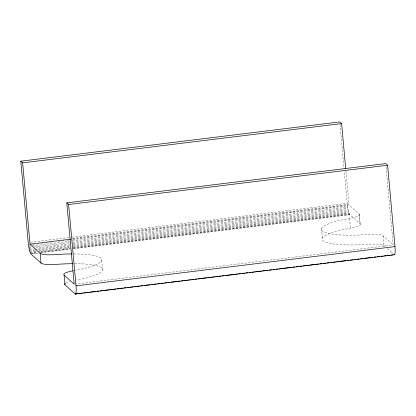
<?xml version="1.0" encoding="UTF-8"?>
<svg xmlns="http://www.w3.org/2000/svg" width="416" height="416" viewBox="0 0 416 416"><rect width="100%" height="100%" fill="white"/><g stroke="black" fill="none" stroke-linecap="round" stroke-linejoin="round"><path stroke-width="0.31" stroke-dasharray="2.08 1.56" d="M30.779 242.221L69.446 237.458M72.02 237.141L347.178 203.273L344.297 171.636M72.8 238.352L347.308 204.558L347.178 203.273M72.571 238.966L349.014 204.937L359.102 214.074L359.991 223.834A17.42 3.234 -5.2 0 1 350.459 228.202A49.878 9.261 -5.2 0 0 323.154 240.698A49.878 9.261 -5.2 0 0 368.222 244.291A17.42 3.234 -5.2 0 1 383.963 245.544L385.403 246.849M28.496 245.118L29.786 244.962M33.004 244.566L34.294 244.405M37.518 244.01L38.808 243.849M41.382 243.532L42.671 243.376M45.895 242.98L47.185 242.819M49.759 242.502L51.048 242.346M58.136 241.472L59.426 241.311M62.65 240.916L63.939 240.755M67.158 240.36L68.448 240.204M72.961 239.647L347.469 205.852L348.343 210.662L349.658 214.396L359.991 223.834M28.683 246.397L69.924 241.322M72.504 241.004L347.656 207.132M28.896 247.64L31.47 247.322M34.05 247.005L69.493 242.642M72.712 242.247L347.864 208.374M29.125 248.825L32.989 248.347M35.568 248.03L69.722 243.828M72.94 243.428L348.098 209.56M29.37 249.928L34.528 249.293M35.168 249.215L69.966 244.93M73.19 244.535L348.343 210.662M29.63 250.931L35.428 250.219M38.007 249.902L69.581 246.017M73.445 245.539L348.603 211.666M29.895 251.826L36.338 251.03M38.912 250.713L70.491 246.828M73.065 246.511L348.863 212.56M30.16 252.585L37.248 251.711M37.892 251.633L70.112 247.666M73.336 247.27L349.133 213.32M30.425 253.198L37.513 252.33M40.092 252.013L70.377 248.284M73.601 247.884L349.398 213.933M30.685 253.661L37.773 252.793M40.352 252.476L69.992 248.825M73.211 248.43L349.658 214.396M32.219 253.807L38.017 253.094M41.241 252.694L70.242 249.127M73.46 248.732L349.903 214.698M74.833 284.102L393.162 244.92L385.991 166.15M359.102 214.074A17.42 3.234 -5.2 0 1 349.57 218.436A49.878 9.261 -5.2 0 0 322.265 230.937A49.878 9.261 -5.2 0 0 367.333 234.53A17.42 3.234 -5.2 0 1 383.074 235.784L393.162 244.92M387.322 248.591L394.051 254.68M347.308 204.558L347.469 205.852M383.074 235.784L383.963 245.544M359.393 214.75L360.282 224.515M345.961 171.366L349.014 204.937M349.57 218.436L350.459 228.202M340.007 124.504L343.944 167.762M321.547 228.576L322.436 238.337M101.655 260.541L102.544 270.306M73.887 253.921A49.878 9.261 -5.2 0 1 101.79 259.657A49.878 9.261 -5.2 0 1 75.556 270.332M74.776 263.687A49.878 9.261 -5.2 0 1 102.674 269.417A49.878 9.261 -5.2 0 1 76.445 280.093M65.796 282.994A17.42 3.234 -5.2 0 1 69.898 281.46"/><path stroke-width="0.62" d="M72.8 263.687A49.878 9.261 -5.2 0 0 56.758 264.352A17.42 3.234 -5.2 0 1 41.018 263.099L30.93 253.963L29.895 251.826L29.125 248.825L28.205 242.538L20.8 161.184L339.773 121.919L341.614 123.588L345.727 168.782M20.8 161.184L22.641 162.854L341.614 123.588M73.07 270.785A17.42 3.234 -5.2 0 0 64.1 275.049L74.188 284.185L66.784 202.831L385.757 163.566L387.598 165.235L395.002 246.584A9.974 1.654 83 0 1 394.051 254.68M66.784 202.831L68.624 204.5L387.598 165.235M22.641 162.854L30.04 244.202L70.637 239.205M82.165 293.072L75.078 293.946A9.974 1.654 83 0 0 76.029 285.849L395.002 246.584M83.455 292.916L85.384 292.677M86.674 292.516L88.608 292.282M89.898 292.12L95.696 291.408M96.985 291.247L98.92 291.008M100.209 290.852L102.138 290.612M103.428 290.456L109.231 289.739M110.516 289.583L112.45 289.344M113.74 289.188L115.674 288.948M116.964 288.787L122.762 288.075M124.051 287.919L125.986 287.68M127.27 287.518L129.204 287.284M130.494 287.123L133.073 286.806M134.358 286.645L136.292 286.411M137.582 286.25L139.516 286.01M140.806 285.854L142.735 285.615M144.024 285.459L149.828 284.742M151.112 284.586L153.046 284.346M154.336 284.19L156.27 283.951M157.56 283.79L160.134 283.473M161.424 283.317L163.358 283.078M164.648 282.922L166.582 282.682M167.866 282.521L169.801 282.282M171.09 282.126L180.112 281.013M181.402 280.857L183.331 280.618M184.621 280.462L187.2 280.145M188.49 279.984L190.424 279.744M191.708 279.588L193.643 279.349M194.932 279.193L196.867 278.954M198.156 278.793L207.178 277.685M208.463 277.524L210.397 277.285M211.687 277.129L214.266 276.812M215.556 276.65L217.485 276.416M218.774 276.255L220.709 276.016M221.998 275.86L223.933 275.621M225.217 275.465L234.239 274.352M235.529 274.196L237.463 273.957M238.753 273.796L240.682 273.556M242.616 273.322L244.551 273.083M245.84 272.922L247.775 272.688M249.059 272.527L250.994 272.288M252.283 272.132L254.218 271.892M255.507 271.736L261.305 271.019M262.595 270.863L264.529 270.624M265.814 270.468L267.748 270.228M269.038 270.067L271.617 269.75M272.906 269.594L274.836 269.355M276.125 269.194L278.06 268.96M279.349 268.798L281.278 268.559M282.568 268.403L291.59 267.29M292.88 267.134L294.814 266.895M296.104 266.739L298.678 266.422M299.967 266.261L301.902 266.022M303.191 265.866L305.126 265.626M306.41 265.47L308.344 265.231M309.634 265.07L318.656 263.962M319.946 263.801L321.88 263.562M323.164 263.406L325.744 263.089M327.033 262.928L328.968 262.694M330.252 262.532L332.186 262.293M333.476 262.137L335.41 261.898M336.7 261.742L345.722 260.629M347.006 260.468L348.941 260.234M350.23 260.073L352.81 259.756M354.099 259.6L356.028 259.36M357.318 259.199L359.252 258.965M360.542 258.804L362.476 258.565M363.761 258.409L372.783 257.296M374.072 257.14L376.007 256.901M377.296 256.74L379.87 256.422M381.16 256.266L383.094 256.027M384.384 255.871L386.318 255.632M387.603 255.471L389.537 255.237M390.827 255.076L392.761 254.836M75.306 294.081L394.28 254.816M30.04 244.202L40.128 253.339A17.42 3.234 -5.2 0 0 55.869 254.592A49.878 9.261 -5.2 0 1 71.911 253.926M64.1 275.049L64.99 284.809L75.078 293.946M68.624 204.5L76.029 285.849M40.128 253.339L41.018 263.099M64.99 284.809A17.42 3.234 -5.2 0 1 65.229 283.384"/></g></svg>
